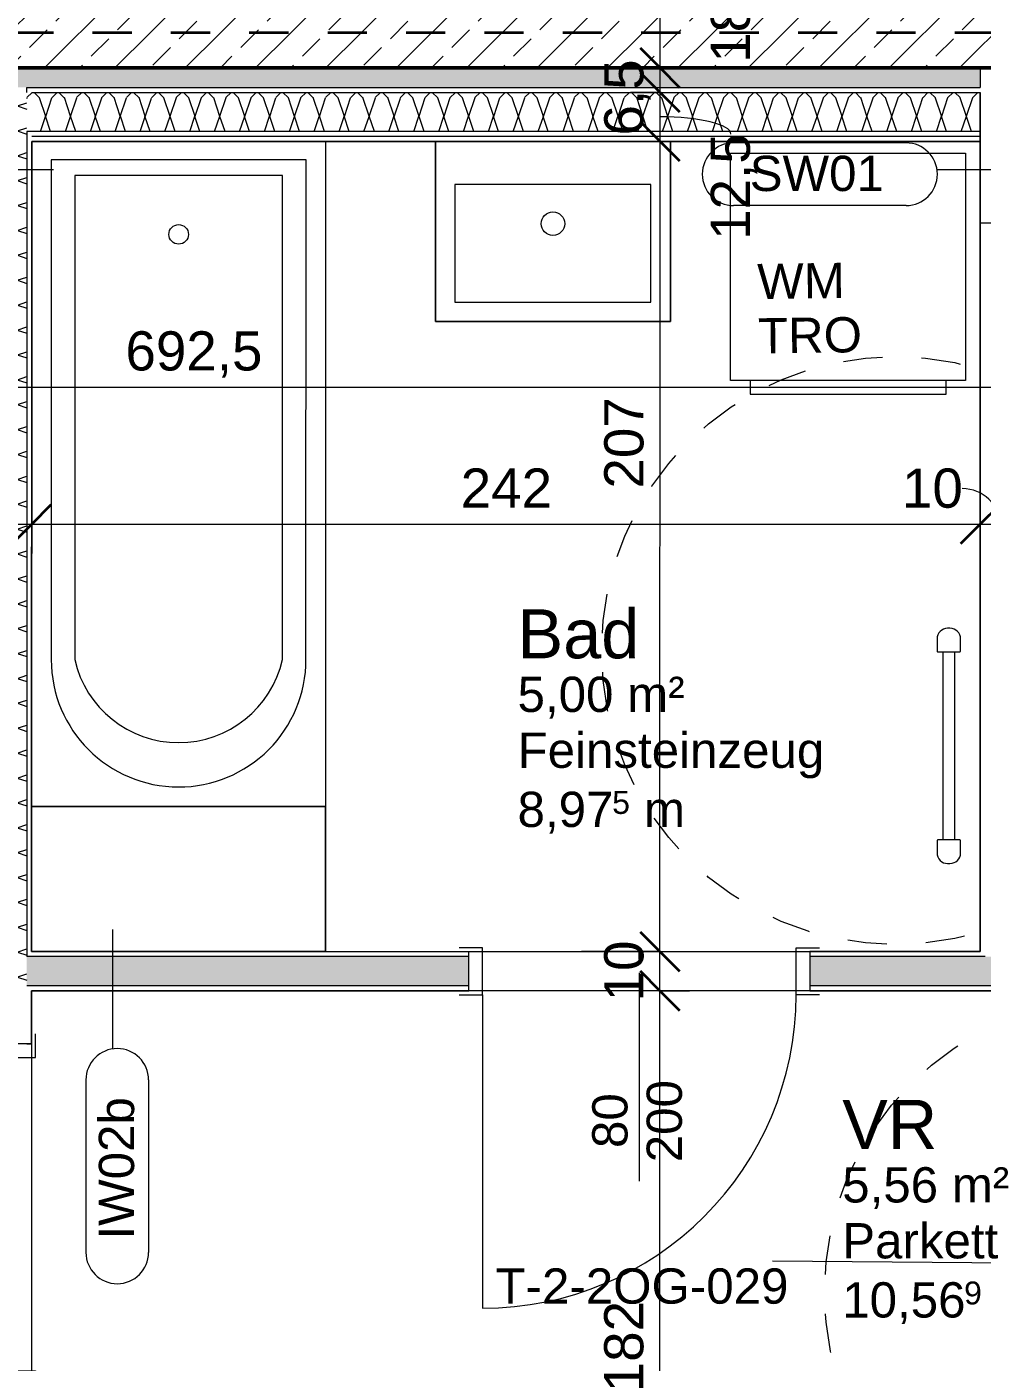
# Model space of a CAD drawing. Header units: metres. Extents: x -67.4 to -27.2, y 43.9 to 89.6.
# Drawn here: x -50.611 to -48.173, y 72.394 to 75.802 of the extents above; entities that cross this region are included whole.
import ezdxf

# ---------------------------------------------------------------- set-up
doc = ezdxf.new("R2010")
doc.units = ezdxf.units.M
doc.linetypes.add('Strich Punkt Mittel', pattern=[0.015875, 0.00635, -0.004763, 0, -0.004763])
doc.linetypes.add('Verdeckt', pattern=[0.003, 0.002, -0.001])
for name, color, linetype, lineweight in [('A_2D', 7, 'Continuous', 13), ('A_Bemassung-50_', 4, 'Continuous', 9), ('A_Bemassung_', 4, 'Continuous', 9), ('A_Beschriftung_', 7, 'Continuous', 9), ('A_Decken', 8, 'Continuous', 13), ('A_Raeume_', 7, 'Continuous', 5), ('A_Raeume_Beschriftung_', 7, 'Continuous', 9), ('A_Raster_', 1, 'Continuous', 9), ('A_Sanitaer', 3, 'Continuous', 13), ('A_Tueren', 31, 'Continuous', 13), ('A_Waende', 7, 'Continuous', 13), ('M-EQPM', 50, 'Continuous', 5), ('Text', 90, 'Continuous', 9)]:
    doc.layers.add(name, color=color, linetype=linetype, lineweight=lineweight)
doc.styles.add('Arial_2', font='arial.ttf', dxfattribs={"height": 0.09})
doc.styles.add('Arial_3', font='arial.ttf', dxfattribs={"height": 0.05849})
doc.styles.add('Arial_4', font='arial.ttf', dxfattribs={"height": 0.125})
doc.styles.add('Arial_5', font='arial.ttf', dxfattribs={"height": 0.1})
doc.dimstyles.new('WGA-Bemaßung', dxfattribs={"dimscale": 0.3048, "dimtxt": 0.102026, "dimasz": 0.328084, "dimexe": 0.246063, "dimexo": 0.0625, "dimgap": 0.04101, "dimtad": 1, "dimdec": 1, "dimlfac": 100, "dimrnd": 0.5, "dimdsep": 46, "dimtxsty": 'Arial_5', "dimblk1": 'OBLIQUE', "dimblk2": 'OBLIQUE', "dimsah": 1, "dimcen": 0.09, "dimdle": 0.246063, "dimazin": 2, "dimtfac": 1, "dimtdec": 4, "dimtix": 1, "dimtmove": 0, "dimatfit": 3, "dimfxl": 0.656168, "dimfxlon": 1, "dimtvp": 1, "dimtolj": 1, "dimtzin": 0, "dimarcsym": 2})
doc.dimstyles.new('WGA-Bemaßung_2', dxfattribs={"dimscale": 0.3048, "dimtxt": 0.102026, "dimasz": 0.328084, "dimexe": 0.246063, "dimexo": 0.0625, "dimgap": 0.04101, "dimtad": 1, "dimdec": 1, "dimlfac": 100, "dimrnd": 0.5, "dimdsep": 46, "dimtxsty": 'Arial_5', "dimblk1": 'OBLIQUE', "dimblk2": 'OBLIQUE', "dimsah": 1, "dimcen": 0.09, "dimdle": 0.246063, "dimazin": 2, "dimtfac": 1, "dimtdec": 4, "dimtix": 1, "dimtmove": 2, "dimatfit": 3, "dimfxl": 0.656168, "dimfxlon": 1, "dimtvp": 1, "dimtolj": 1, "dimtzin": 0, "dimarcsym": 2})
doc.dimstyles.new('WGA-Bemaßung_3', dxfattribs={"dimscale": 0.3048, "dimtxt": 0.102026, "dimasz": 0.328084, "dimexe": 0.246063, "dimexo": 0.0625, "dimgap": 0.04101, "dimtad": 1, "dimdec": 1, "dimlfac": 100, "dimrnd": 0.5, "dimdsep": 46, "dimtxsty": 'Arial_5', "dimblk1": 'OBLIQUE', "dimblk2": 'OBLIQUE', "dimsah": 1, "dimcen": 0.09, "dimdle": 0.246063, "dimazin": 2, "dimtfac": 1, "dimtdec": 4, "dimtix": 1, "dimtmove": 1, "dimatfit": 3, "dimfxl": 0.656168, "dimfxlon": 1, "dimtvp": 1, "dimtolj": 1, "dimtzin": 0, "dimarcsym": 2})

# ---------------------------------------------------------------- blocks, each defined once
blk = doc.blocks.new('UZ_D1 - SL_0800x2000_Zimmertür_Stahlzarge_GK-7175508-263_PP_02OG_BT2')
at = {"layer": 'A_Tueren', "lineweight": 5}
for p, q in [((-0.4, 0.06), (-0.46, 0.06)), ((-0.4, -0.06), (-0.4, 0.06)), ((0.4, 0.06), (0.46, 0.06)), ((0.4, -0.06), (0.4, 0.06)), ((-0.46, -0.06), (-0.4, -0.06)), ((0.46, -0.06), (0.4, -0.06)), ((0.4, -0.06), (0.4, -0.86))]:
    blk.add_line(p, q, dxfattribs=at)
blk.add_arc((0.4, -0.06), 0.8, 180, 270, dxfattribs=at)
blk = doc.blocks.new('UZ_D1 - SL_0800x2000_Zimmertür_Stahlzarge_GK-7175609-263_PP_02OG_BT2')
at = {"layer": 'A_Tueren', "lineweight": 5}
for p, q in [((0.4, 0.06), (0.4, 0.86)), ((-0.46, 0.06), (-0.4, 0.06)), ((-0.4, 0.06), (-0.4, -0.06)), ((0.4, 0.06), (0.4, -0.06)), ((0.46, 0.06), (0.4, 0.06)), ((-0.4, -0.06), (-0.46, -0.06)), ((0.4, -0.06), (0.46, -0.06))]:
    blk.add_line(p, q, dxfattribs=at)
blk.add_arc((0.4, 0.06), 0.8, 90, 180, dxfattribs=at)
blk = doc.blocks.new('Sani_Badewanne - 750x1700-10990320-263_PP_02OG_BT2')
at = {"layer": 'A_Sanitaer', "lineweight": 5}
for p, q in [((0.375, -0.0026), (0.375, -1.7)), ((0.375, -0.0026), (0.375, -1.7)), ((0.375, -1.7), (-0.375, -1.7)), ((0.375, -1.7), (-0.375, -1.7))]:
    blk.add_line(p, q, dxfattribs=at)
at = {"layer": 'A_Sanitaer'}
for p, q in [((0.375, -0.0026), (0.375, -1.7)), ((0.325, -0.05), (-0.325, -0.05)), ((-0.325, -0.05), (-0.325, -1.325)), ((0.325, -1.325), (0.325, -0.05)), ((-0.265, -0.09), (-0.265, -1.325)), ((0.265, -0.09), (-0.265, -0.09)), ((0.265, -1.325), (0.265, -0.09)), ((0.375, -1.7), (-0.375, -1.7)), ((0.375, -1.7), (-0.375, -1.7)), ((-0.375, -1.7), (-0.375, -2.07)), ((-0.375, -2.07), (-0.375, -1.7)), ((-0.375, -1.7), (0.375, -1.7)), ((0.375, -2.07), (0.375, -1.7)), ((0.375, -1.7), (0.375, -2.07)), ((0.375, -2.07), (-0.375, -2.07))]:
    blk.add_line(p, q, dxfattribs=at)
blk.add_circle((0, -0.24), 0.025, dxfattribs=at)
for centre, radius, start, end in [((0, -1.325), 0.325, 180, 270), ((0, -1.265), 0.2717, 192.7575, 270), ((0, -1.265), 0.2717, 270, 347.2425), ((0, -1.325), 0.325, 270, 0)]:
    blk.add_arc(centre, radius, start, end, dxfattribs=at)
blk = doc.blocks.new('Sani_Waschmaschine - 600x600-3788410-263_PP_02OG_BT2')
at = {"layer": 'A_Sanitaer'}
for p, q in [((0.0175, 0.0484), (0.0175, 0.0134)), ((0.0238, 0.0484), (0.0175, 0.0484)), ((0.5175, 0.0484), (0.0175, 0.0484)), ((0.0423, 0.0484), (0.0238, 0.0484)), ((0.0721, 0.0484), (0.0423, 0.0484)), ((0.1116, 0.0484), (0.0721, 0.0484)), ((0.159, 0.0484), (0.1116, 0.0484)), ((0.2119, 0.0484), (0.159, 0.0484)), ((0.2675, 0.0484), (0.2119, 0.0484)), ((0.3231, 0.0484), (0.2675, 0.0484)), ((0.376, 0.0484), (0.3231, 0.0484)), ((0.4234, 0.0484), (0.376, 0.0484)), ((0.463, 0.0484), (0.4234, 0.0484)), ((0.4928, 0.0484), (0.463, 0.0484)), ((0.5112, 0.0484), (0.4928, 0.0484)), ((0.5175, 0.0484), (0.5112, 0.0484)), ((0.5175, 0.0134), (0.5175, 0.0484)), ((-0.0325, 0.0134), (0.5675, 0.0134)), ((-0.0325, -0.5666), (-0.0325, 0.0134)), ((0.0175, 0.0134), (0.0238, 0.0134)), ((0.0175, 0.0134), (0.0238, 0.0134)), ((0.0238, 0.0134), (0.0423, 0.0134)), ((0.0238, 0.0134), (0.0423, 0.0134)), ((0.0423, 0.0134), (0.0721, 0.0134)), ((0.0423, 0.0134), (0.0721, 0.0134)), ((0.0721, 0.0134), (0.1116, 0.0134)), ((0.0721, 0.0134), (0.1116, 0.0134)), ((0.1116, 0.0134), (0.159, 0.0134)), ((0.1116, 0.0134), (0.159, 0.0134)), ((0.159, 0.0134), (0.2119, 0.0134)), ((0.159, 0.0134), (0.2119, 0.0134)), ((0.2119, 0.0134), (0.2675, 0.0134)), ((0.2119, 0.0134), (0.2675, 0.0134)), ((0.2675, 0.0134), (0.3231, 0.0134)), ((0.2675, 0.0134), (0.3231, 0.0134)), ((0.3231, 0.0134), (0.376, 0.0134)), ((0.3231, 0.0134), (0.376, 0.0134)), ((0.376, 0.0134), (0.4234, 0.0134)), ((0.376, 0.0134), (0.4234, 0.0134)), ((0.4234, 0.0134), (0.463, 0.0134)), ((0.4234, 0.0134), (0.463, 0.0134)), ((0.463, 0.0134), (0.4928, 0.0134)), ((0.463, 0.0134), (0.4928, 0.0134)), ((0.4928, 0.0134), (0.5112, 0.0134)), ((0.4928, 0.0134), (0.5112, 0.0134)), ((0.5112, 0.0134), (0.5175, 0.0134)), ((0.5112, 0.0134), (0.5175, 0.0134)), ((0.5675, 0.0134), (0.5675, -0.5666)), ((0.5675, -0.5666), (-0.0325, -0.5666))]:
    blk.add_line(p, q, dxfattribs=at)
blk = doc.blocks.new('Sani_Waschtisch_Wandbasiert_eckig_einzel - 600 x 460-11409003-263_PP_02OG_BT2')
at = {"layer": 'A_Sanitaer', "lineweight": 5}
for p, q in [((-0.1774, -0.5225), (-0.1774, -0.0625)), ((-0.1774, -0.0625), (-0.1774, -0.5225)), ((0.4226, -0.0625), (0.4226, -0.5225)), ((0.4226, -0.5225), (0.4226, -0.0625)), ((0.3726, -0.1725), (-0.1274, -0.1725)), ((-0.1274, -0.1725), (-0.1274, -0.4725)), ((0.3726, -0.4725), (0.3726, -0.1725)), ((-0.1274, -0.4725), (0.3726, -0.4725)), ((0.4226, -0.5225), (-0.1774, -0.5225)), ((-0.1774, -0.5225), (0.4226, -0.5225))]:
    blk.add_line(p, q, dxfattribs=at)
blk.add_circle((0.1226, -0.2725), 0.03, dxfattribs=at)
blk = doc.blocks.new('HLS_Heizkörper Bad - 60x120-V117-263_PP_02OG_BT2')
at = {"layer": 'M-EQPM'}
for p, q in [((-0.242, -0.05), (-0.273, -0.05)), ((-0.24, -0.108), (-0.24, -0.052)), ((0.24, -0.065), (-0.24, -0.065)), ((0.24, -0.052), (0.24, -0.108)), ((0.273, -0.05), (0.242, -0.05)), ((-0.3, -0.077), (-0.3, -0.083)), ((-0.24, -0.095), (0.24, -0.095)), ((0.3, -0.083), (0.3, -0.077)), ((-0.273, -0.11), (-0.242, -0.11)), ((0.242, -0.11), (0.273, -0.11))]:
    blk.add_line(p, q, dxfattribs=at)
for centre, radius, start, end in [((-0.273, -0.077), 0.027, 90, 180), ((-0.242, -0.052), 0.00198, 360, 90), ((-0.242, -0.052), 0.00198, 45, 75), ((0.242, -0.052), 0.002, 90, 180), ((0.273, -0.077), 0.027, 360, 90), ((-0.273, -0.083), 0.027, 180, 270), ((0.273, -0.083), 0.027, 270, 360), ((-0.242, -0.108), 0.002, 270, 360), ((-0.242, -0.108), 0.002, 270, 360), ((0.242, -0.108), 0.00198, 180, 270), ((0.242, -0.108), 0.00198, 180, 270)]:
    blk.add_arc(centre, radius, start, end, dxfattribs=at)
blk = doc.blocks.new('BS_Tuer_PP - unten-10002439-263_PP_02OG_BT2')
at = {"layer": 'A_Beschriftung_'}
blk.add_line((0, 0.000124), (0, -0.010513), dxfattribs=at)
blk = doc.blocks.new('BS_Wand_Lollipop - links_unten-2026911-263_PP_02OG_BT2')
at = {"layer": 'A_Beschriftung_'}
for p, q in [((-0.00467, 0.001367), (-0.01347, 0.001367)), ((-0.003087, 0), (0.003, 0)), ((-0.00467, -0.001833), (-0.01347, -0.001833))]:
    blk.add_line(p, q, dxfattribs=at)
for centre, start, end in [((-0.01347, -0.000233), 90, 270), ((-0.00467, -0.000233), 270, 90)]:
    blk.add_arc(centre, 0.0016, start, end, dxfattribs=at)
blk = doc.blocks.new('DIMBLOCK222-263_PP_02OG_BT2')
at = {"layer": 'A_Bemassung-50_', "lineweight": 35, "transparency": 16777216}
for p, q in [((-48.9952, 73.3416), (-49.0452, 73.3916)), ((-48.9952, 73.3416), (-48.9452, 73.2916)), ((-48.9954, 71.5235), (-49.0454, 71.5735)), ((-48.9954, 71.5235), (-48.9454, 71.4735))]:
    blk.add_line(p, q, dxfattribs=at)
at = {"layer": 'A_Bemassung-50_', "transparency": 16777216}
for p, q in [((-48.9952, 73.3416), (-49.1952, 73.3416)), ((-48.9954, 71.5235), (-48.9952, 73.3416)), ((-48.9952, 73.3416), (-48.9202, 73.3416)), ((-48.9954, 71.5235), (-49.0704, 71.5235)), ((-48.9954, 71.5235), (-48.7954, 71.5235))]:
    blk.add_line(p, q, dxfattribs=at)
at = {"layer": 'A_Bemassung-50_', "color": 0, "transparency": 16777216, "insert": (-49.1376, 72.3172), "char_height": 0.1, "width": 0.276883, "attachment_point": 1, "rotation": 90, "line_spacing_factor": 0.941778, "style": 'Arial_5'}
blk.add_mtext('182', dxfattribs=at)
blk = doc.blocks.new('_Oblique')
at = {"color": 0, "linetype": 'ByBlock', "lineweight": -2}
blk.add_line((-0.5, -0.5), (0.5, 0.5), dxfattribs=at)
blk = doc.blocks.new('DIMBLOCK223-263_PP_02OG_BT2')
at = {"layer": 'A_Bemassung-50_', "lineweight": 35, "transparency": 16777216}
for p, q in [((-48.9952, 73.4416), (-49.0452, 73.4916)), ((-48.9952, 73.4416), (-48.9452, 73.3916)), ((-48.9952, 73.3416), (-49.0452, 73.3916)), ((-48.9952, 73.3416), (-48.9452, 73.2916))]:
    blk.add_line(p, q, dxfattribs=at)
at = {"layer": 'A_Bemassung-50_', "transparency": 16777216}
for p, q in [((-48.9952, 73.4416), (-49.1952, 73.4416)), ((-48.9952, 73.3416), (-48.9952, 73.4416)), ((-48.9952, 73.4416), (-48.9202, 73.4416)), ((-48.9952, 73.3416), (-49.1952, 73.3416)), ((-48.9952, 73.3416), (-48.9202, 73.3416))]:
    blk.add_line(p, q, dxfattribs=at)
at = {"layer": 'A_Bemassung-50_', "color": 0, "transparency": 16777216, "insert": (-49.1375, 73.3146), "char_height": 0.1, "width": 0.184588, "attachment_point": 1, "rotation": 90, "line_spacing_factor": 0.941778, "style": 'Arial_5'}
blk.add_mtext('10', dxfattribs=at)
blk = doc.blocks.new('DIMBLOCK224-263_PP_02OG_BT2')
at = {"layer": 'A_Bemassung-50_', "lineweight": 35, "transparency": 16777216}
for p, q in [((-48.995, 75.5091), (-49.045, 75.5591)), ((-48.995, 75.5091), (-48.945, 75.4591)), ((-48.9952, 73.4416), (-49.0452, 73.4916)), ((-48.9952, 73.4416), (-48.9452, 73.3916))]:
    blk.add_line(p, q, dxfattribs=at)
at = {"layer": 'A_Bemassung-50_', "transparency": 16777216}
for p, q in [((-48.995, 75.5091), (-49.07, 75.5091)), ((-48.9952, 73.4416), (-48.995, 75.5091)), ((-48.995, 75.5091), (-48.795, 75.5091)), ((-48.9952, 73.4416), (-49.1952, 73.4416)), ((-48.9952, 73.4416), (-48.9202, 73.4416))]:
    blk.add_line(p, q, dxfattribs=at)
at = {"layer": 'A_Bemassung-50_', "color": 0, "transparency": 16777216, "insert": (-49.1374, 74.6231), "char_height": 0.1, "width": 0.276883, "attachment_point": 1, "rotation": 90, "line_spacing_factor": 0.941778, "style": 'Arial_5'}
blk.add_mtext('207', dxfattribs=at)
blk = doc.blocks.new('DIMBLOCK225-263_PP_02OG_BT2')
at = {"layer": 'A_Bemassung-50_', "lineweight": 35, "transparency": 16777216}
for p, q in [((-48.995, 75.6341), (-49.045, 75.6841)), ((-48.995, 75.6341), (-48.945, 75.5841)), ((-48.995, 75.5091), (-49.045, 75.5591)), ((-48.995, 75.5091), (-48.945, 75.4591))]:
    blk.add_line(p, q, dxfattribs=at)
at = {"layer": 'A_Bemassung-50_', "transparency": 16777216}
for p, q in [((-48.995, 75.6341), (-49.07, 75.6341)), ((-48.995, 75.5091), (-48.995, 75.6341)), ((-48.995, 75.6341), (-48.795, 75.6341)), ((-48.995, 75.5091), (-49.07, 75.5091)), ((-48.995, 75.5091), (-48.795, 75.5091))]:
    blk.add_line(p, q, dxfattribs=at)
blk.add_ellipse((-48.995, 75.5277), major_axis=(-0.1808, 0), ratio=0.242866, start_param=3.141593, end_param=4.712389, dxfattribs=at)
at = {"layer": 'A_Bemassung-50_', "color": 0, "transparency": 16777216, "insert": (-48.8656, 75.2577), "char_height": 0.1, "width": 0.323972, "attachment_point": 1, "rotation": 90, "line_spacing_factor": 0.941778, "style": 'Arial_5'}
blk.add_mtext('12,5', dxfattribs=at)
blk = doc.blocks.new('DIMBLOCK226-263_PP_02OG_BT2')
at = {"layer": 'A_Bemassung-50_', "lineweight": 35, "transparency": 16777216}
for p, q in [((-48.995, 75.6966), (-49.0449, 75.7466)), ((-48.995, 75.6966), (-48.945, 75.6466)), ((-48.995, 75.6341), (-49.045, 75.6841)), ((-48.995, 75.6341), (-48.945, 75.5841))]:
    blk.add_line(p, q, dxfattribs=at)
at = {"layer": 'A_Bemassung-50_', "transparency": 16777216}
for p, q in [((-48.995, 75.6966), (-49.07, 75.6966)), ((-48.995, 75.6341), (-48.995, 75.6966)), ((-48.995, 75.6966), (-48.795, 75.6966)), ((-48.995, 75.6341), (-49.07, 75.6341)), ((-48.995, 75.6341), (-48.795, 75.6341))]:
    blk.add_line(p, q, dxfattribs=at)
at = {"layer": 'A_Bemassung-50_', "color": 0, "transparency": 16777216, "insert": (-49.1373, 75.524), "char_height": 0.1, "width": 0.231677, "attachment_point": 1, "rotation": 90, "line_spacing_factor": 0.941778, "style": 'Arial_5'}
blk.add_mtext('6,5', dxfattribs=at)
blk = doc.blocks.new('DIMBLOCK227-263_PP_02OG_BT2')
at = {"layer": 'A_Bemassung-50_', "lineweight": 35, "transparency": 16777216}
for p, q in [((-48.9949, 75.8766), (-49.0449, 75.9266)), ((-48.9949, 75.8766), (-48.9449, 75.8266)), ((-48.995, 75.6966), (-49.0449, 75.7466)), ((-48.995, 75.6966), (-48.945, 75.6466))]:
    blk.add_line(p, q, dxfattribs=at)
at = {"layer": 'A_Bemassung-50_', "transparency": 16777216}
for p, q in [((-48.9949, 75.8766), (-49.0699, 75.8766)), ((-48.995, 75.6966), (-48.9949, 75.8766)), ((-48.9949, 75.8766), (-48.7949, 75.8766)), ((-48.995, 75.6966), (-49.07, 75.6966)), ((-48.995, 75.6966), (-48.795, 75.6966))]:
    blk.add_line(p, q, dxfattribs=at)
at = {"layer": 'A_Bemassung-50_', "color": 0, "transparency": 16777216, "insert": (-48.8655, 75.7096), "char_height": 0.1, "width": 0.184588, "attachment_point": 1, "rotation": 90, "line_spacing_factor": 0.941778, "style": 'Arial_5'}
blk.add_mtext('18', dxfattribs=at)
blk = doc.blocks.new('DIMBLOCK315-263_PP_02OG_BT2')
at = {"layer": 'A_Bemassung-50_', "transparency": 16777216}
for p, q in [((-50.6983, 74.5321), (-50.6983, 74.7321)), ((-50.5983, 74.5321), (-50.5983, 74.7321)), ((-50.6983, 74.5321), (-50.5983, 74.5321)), ((-50.6983, 74.5321), (-50.6983, 74.4571)), ((-50.5983, 74.5321), (-50.5983, 74.4571))]:
    blk.add_line(p, q, dxfattribs=at)
at = {"layer": 'A_Bemassung-50_', "lineweight": 35, "transparency": 16777216}
for p, q in [((-50.6983, 74.5321), (-50.6483, 74.5821)), ((-50.5983, 74.5321), (-50.5483, 74.5821)), ((-50.6983, 74.5321), (-50.7483, 74.4821)), ((-50.5983, 74.5321), (-50.6483, 74.4821))]:
    blk.add_line(p, q, dxfattribs=at)
at = {"layer": 'A_Bemassung-50_', "transparency": 16777216}
blk.add_ellipse((-50.7286, 74.5321), major_axis=(0, 0.091), ratio=0.882233, start_param=4.712389, end_param=6.283185, dxfattribs=at)
at = {"layer": 'A_Bemassung-50_', "color": 0, "transparency": 16777216, "insert": (-50.8824, 74.6744), "char_height": 0.1, "width": 0.184588, "attachment_point": 1, "rotation": 359.9983, "line_spacing_factor": 0.941778, "style": 'Arial_5'}
blk.add_mtext('10', dxfattribs=at)
blk = doc.blocks.new('DIMBLOCK316-263_PP_02OG_BT2')
at = {"layer": 'A_Bemassung-50_', "transparency": 16777216}
for p, q in [((-50.5983, 74.5321), (-50.5983, 74.7321)), ((-48.1782, 74.532), (-48.1782, 74.732)), ((-50.5983, 74.5321), (-48.1782, 74.532)), ((-50.5983, 74.5321), (-50.5983, 74.4571)), ((-48.1782, 74.532), (-48.1782, 74.457))]:
    blk.add_line(p, q, dxfattribs=at)
at = {"layer": 'A_Bemassung-50_', "lineweight": 35, "transparency": 16777216}
for p, q in [((-50.5983, 74.5321), (-50.5483, 74.5821)), ((-48.1782, 74.532), (-48.1282, 74.582)), ((-50.5983, 74.5321), (-50.6483, 74.4821)), ((-48.1782, 74.532), (-48.2282, 74.482))]:
    blk.add_line(p, q, dxfattribs=at)
at = {"layer": 'A_Bemassung-50_', "color": 0, "transparency": 16777216, "insert": (-49.5036, 74.6744), "char_height": 0.1, "width": 0.276883, "attachment_point": 1, "rotation": 359.9983, "line_spacing_factor": 0.941778, "style": 'Arial_5'}
blk.add_mtext('242', dxfattribs=at)
blk = doc.blocks.new('DIMBLOCK317-263_PP_02OG_BT2')
at = {"layer": 'A_Bemassung-50_', "transparency": 16777216}
for p, q in [((-48.1782, 74.532), (-48.1782, 74.732)), ((-48.0782, 74.532), (-48.0782, 74.732)), ((-48.1782, 74.532), (-48.0782, 74.532)), ((-48.1782, 74.532), (-48.1782, 74.457)), ((-48.0782, 74.532), (-48.0782, 74.457))]:
    blk.add_line(p, q, dxfattribs=at)
at = {"layer": 'A_Bemassung-50_', "lineweight": 35, "transparency": 16777216}
for p, q in [((-48.1782, 74.532), (-48.1282, 74.582)), ((-48.0782, 74.532), (-48.0282, 74.582)), ((-48.1782, 74.532), (-48.2282, 74.482)), ((-48.0782, 74.532), (-48.1282, 74.482))]:
    blk.add_line(p, q, dxfattribs=at)
at = {"layer": 'A_Bemassung-50_', "transparency": 16777216}
blk.add_ellipse((-48.2239, 74.532), major_axis=(-0.0957, 0), ratio=0.950939, start_param=3.141593, end_param=4.712389, dxfattribs=at)
at = {"layer": 'A_Bemassung-50_', "color": 0, "transparency": 16777216, "insert": (-48.3777, 74.6743), "char_height": 0.1, "width": 0.184588, "attachment_point": 1, "rotation": 359.9983, "line_spacing_factor": 0.941778, "style": 'Arial_5'}
blk.add_mtext('10', dxfattribs=at)
blk = doc.blocks.new('DIMBLOCK494-263_PP_02OG_BT2')
at = {"layer": 'A_Bemassung-50_', "transparency": 16777216}
for p, q in [((-53.9882, 74.8822), (-53.9882, 75.0822)), ((-47.0634, 74.882), (-47.0634, 75.082)), ((-54.0632, 74.8822), (-47.0634, 74.882)), ((-53.9882, 74.8822), (-53.9882, 74.8072)), ((-47.0634, 74.882), (-47.0634, 74.807))]:
    blk.add_line(p, q, dxfattribs=at)
at = {"layer": 'A_Bemassung-50_', "lineweight": 35, "transparency": 16777216}
for p, q in [((-53.9882, 74.8822), (-53.9382, 74.9322)), ((-47.0634, 74.882), (-47.0134, 74.932)), ((-53.9882, 74.8822), (-54.0382, 74.8322)), ((-47.0634, 74.882), (-47.1134, 74.832))]:
    blk.add_line(p, q, dxfattribs=at)
at = {"layer": 'A_Bemassung-50_', "color": 0, "transparency": 16777216, "insert": (-50.3591, 75.0244), "char_height": 0.1, "width": 0.416266, "attachment_point": 1, "rotation": 359.9983, "line_spacing_factor": 0.941778, "style": 'Arial_5'}
blk.add_mtext('692,5', dxfattribs=at)

msp = doc.modelspace()

# ---------------------------------------------------------------- hatches: boundary and pattern name
at = {"layer": 'A_Waende', "lineweight": 5}
h = msp.add_hatch(dxfattribs=at)
h.set_pattern_fill('FP_4', color=250, style=0, pattern_type=2)
h.set_pattern_definition([(45, (0, 0), (-0.08980256, 0.08980256), []), (45, (0.0898, 0), (-0.08980256, 0.08980256), [0.0635, -0.03175])])
h.paths.add_polyline_path([(-45.2082, 75.6964), (-45.2082, 75.8764), (-45.7682, 75.8764), (-45.7682, 75.6964), (-45.2082, 75.6964)])
h.paths.add_polyline_path([(-46.7882, 75.6965), (-46.7882, 75.8765), (-49.3331, 75.8765), (-49.3332, 75.8765), (-53.9882, 75.8766), (-53.9882, 75.6967), (-46.8082, 75.6965)])
h = msp.add_hatch(dxfattribs=at)
h.set_pattern_fill('FP_49', color=250, angle=-112.36, style=0, pattern_type=2)
h.set_pattern_definition([(44.998, (-51.08279, 75.63394), (0.1270123, 0.2539954), [0.02245, -0.15715]), (44.998, (-51.03584, 75.74546), (0.1270123, 0.2539954), [0.02245, -0.15715]), (44.998, (-51.02002, 75.63407), (0.1270123, 0.2539954), [0.02245, -0.15715]), (44.998, (-50.97214, 75.74521), (0.1270123, 0.2539954), [0.02245, -0.15715]), (71.563, (-51.067405, 75.650317), (0.1270184, 0.5079932), [0.0502, -0.35141]), (71.563, (-51.05116, 75.6977), (0.1270184, 0.5079932), [0.0502, -0.35141]), (71.563, (-51.00371, 75.650067), (0.1270184, 0.5079932), [0.0502, -0.35141]), (71.563, (-50.987464, 75.69745), (0.1270184, 0.5079932), [0.0502, -0.35141]), (134.998, (-51.06722, 75.745395), (0.1269946, -0.2540043), [0.02245, -0.15715]), (134.998, (-51.02002, 75.63407), (0.1269946, -0.2540043), [0.02245, -0.15715]), (134.998, (-51.00353, 75.74515), (0.1269946, -0.2540043), [0.02245, -0.15715]), (134.998, (-50.95633, 75.63382), (0.1269946, -0.2540043), [0.02245, -0.15715]), (108.433, (-51.05116, 75.6977), (0.12698295, -0.5080021), [0.0502, -0.35141]), (108.433, (-51.035096, 75.65), (0.12698295, -0.5080021), [0.0502, -0.35141]), (108.433, (-50.987464, 75.69745), (0.12698295, -0.5080021), [0.0502, -0.35141]), (108.433, (-50.972326, 75.650132), (0.12698295, -0.5080021), [0.0502, -0.35141])])
h.paths.add_polyline_path([(-48.1782, 75.6465), (-48.1782, 75.6965), (-53.9882, 75.6967), (-53.9882, 75.6467), (-48.1793, 75.6465)])
h = msp.add_hatch(dxfattribs=at)
h.set_pattern_fill('FP_103', color=250, angle=-112.36, style=0, pattern_type=2)
h.set_pattern_definition([(314.994, (-50.698975, 74.487745), (0.2539865, -0.12703), [0.02245, -0.15715]), (314.994, (-50.58745, 74.44079), (0.2539865, -0.12703), [0.02245, -0.15715]), (314.994, (-50.69792, 74.424595), (0.2539865, -0.12703), [0.02245, -0.15715]), (314.994, (-50.58678, 74.37671), (0.2539865, -0.12703), [0.02245, -0.15715]), (341.559, (-50.682597, 74.472357), (0.5079844, -0.1270539), [0.0502, -0.35141]), (341.559, (-50.635215, 74.45611), (0.5079844, -0.1270539), [0.0502, -0.35141]), (341.559, (-50.682847, 74.408663), (0.5079844, -0.1270539), [0.0502, -0.35141]), (341.559, (-50.635465, 74.392417), (0.5079844, -0.1270539), [0.0502, -0.35141]), (44.994, (-50.58752, 74.47217), (-0.254013, -0.126977), [0.02245, -0.15715]), (44.994, (-50.69792, 74.424595), (-0.254013, -0.126977), [0.02245, -0.15715]), (44.994, (-50.58777, 74.40848), (-0.254013, -0.126977), [0.02245, -0.15715]), (44.994, (-50.69817, 74.3609), (-0.254013, -0.126977), [0.02245, -0.15715]), (18.429, (-50.635215, 74.45611), (-0.508011, -0.1269475), [0.0502, -0.35141]), (18.429, (-50.682912, 74.440048), (-0.508011, -0.1269475), [0.0502, -0.35141]), (18.429, (-50.635465, 74.392417), (-0.508011, -0.1269475), [0.0502, -0.35141]), (18.429, (-50.68278, 74.37728), (-0.508011, -0.1269475), [0.0502, -0.35141])])
h.paths.add_polyline_path([(-50.611, 73.3416), (-50.6108, 75.6466), (-50.6858, 75.6466), (-50.6858, 73.3416), (-50.611, 73.3416)])
h = msp.add_hatch(dxfattribs=at)
h.set_pattern_fill('FP_23', color=250, angle=-112.36, style=0, pattern_type=2)
h.set_pattern_definition([(44.998, (-49.38798, 75.50878), (0.127012, 0.2539954), [0.02245, -0.15715]), (44.998, (-49.34102, 75.6203), (0.127012, 0.2539954), [0.02245, -0.15715]), (44.998, (-49.32521, 75.50891), (0.1270123, 0.2539954), [0.02245, -0.15715]), (44.998, (-49.27733, 75.62005), (0.1270123, 0.2539954), [0.02245, -0.15715]), (71.563, (-49.37259, 75.525156), (0.1270184, 0.5079932), [0.0502, -0.35141]), (71.563, (-49.356343, 75.572538), (0.1270184, 0.5079932), [0.0502, -0.35141]), (71.563, (-49.308895, 75.524906), (0.1270184, 0.5079932), [0.0502, -0.35141]), (71.563, (-49.29265, 75.57229), (0.1270184, 0.5079932), [0.0502, -0.35141]), (134.998, (-49.372405, 75.620235), (0.1269946, -0.254004), [0.02245, -0.15715]), (134.998, (-49.32521, 75.50891), (0.1269946, -0.254004), [0.02245, -0.15715]), (134.998, (-49.30871, 75.619985), (0.1269946, -0.254004), [0.02245, -0.15715]), (134.998, (-49.26151, 75.50866), (0.1269946, -0.254004), [0.02245, -0.15715]), (108.433, (-49.356343, 75.572538), (0.126983, -0.5080021), [0.0502, -0.35141]), (108.433, (-49.34028, 75.52484), (0.126983, -0.5080021), [0.0502, -0.35141]), (108.433, (-49.29265, 75.57229), (0.126983, -0.5080021), [0.0502, -0.35141]), (108.433, (-49.27751, 75.52497), (0.126983, -0.5080021), [0.0502, -0.35141])])
h.paths.add_polyline_path([(-48.1793, 75.534), (-48.1782, 75.534), (-48.1782, 75.634), (-50.6108, 75.6341), (-50.6108, 75.5341), (-48.2751, 75.534)])
h = msp.add_hatch(dxfattribs=at)
h.set_pattern_fill('FP_16', color=250, angle=-112.36, style=0, pattern_type=2)
h.set_pattern_definition([(224.994, (-48.83059, 73.441285), (-0.12703, -0.2539865), [0.02245, -0.15715]), (224.994, (-48.878475, 73.33014), (-0.12703, -0.2539865), [0.02245, -0.15715]), (224.994, (-48.89429, 73.441535), (-0.12703, -0.2539865), [0.02245, -0.15715]), (224.994, (-48.94217, 73.33039), (-0.12703, -0.2539865), [0.02245, -0.15715]), (251.559, (-48.846906, 73.425288), (-0.1270539, -0.50798435), [0.0502, -0.35141]), (251.559, (-48.863153, 73.377906), (-0.1270539, -0.50798435), [0.0502, -0.35141]), (251.559, (-48.9106, 73.425537), (-0.1270539, -0.50798435), [0.0502, -0.35141]), (251.559, (-48.925922, 73.377775), (-0.1270539, -0.50798435), [0.0502, -0.35141]), (314.994, (-48.84709, 73.33021), (-0.126977, 0.254013), [0.02245, -0.15715]), (314.994, (-48.89429, 73.441535), (-0.126977, 0.254013), [0.02245, -0.15715]), (314.994, (-48.90986, 73.33008), (-0.126977, 0.254013), [0.02245, -0.15715]), (314.994, (-48.95798, 73.44178), (-0.126977, 0.254013), [0.02245, -0.15715]), (288.429, (-48.863153, 73.377906), (-0.1269475, 0.50801095), [0.0502, -0.35141]), (288.429, (-48.87829, 73.425222), (-0.1269475, 0.50801095), [0.0502, -0.35141]), (288.429, (-48.925922, 73.377775), (-0.1269475, 0.50801095), [0.0502, -0.35141]), (288.429, (-48.941985, 73.42547), (-0.1269475, 0.50801095), [0.0502, -0.35141])])
h.paths.add_polyline_path([(-47.0632, 73.3539), (-47.0635, 73.4289), (-47.1579, 73.4289), (-47.1579, 73.3539), (-47.0632, 73.3539)])
h.paths.add_polyline_path([(-48.0279, 73.354), (-48.0279, 73.429), (-48.6129, 73.429), (-48.6129, 73.354), (-48.0782, 73.354)])
h.paths.add_polyline_path([(-49.4829, 73.3541), (-49.4829, 73.4291), (-50.5985, 73.4292), (-50.5983, 73.3542)])
h.paths.add_polyline_path([(-50.5985, 73.3542), (-50.5985, 73.4292), (-50.611, 73.4292), (-50.6108, 73.3542), (-50.5985, 73.3542)])

# ---------------------------------------------------------------- linework, layer by layer
at = {"layer": 'A_2D', "lineweight": 25}
msp.add_line((-49.0479, 73.4416), (-49.0479, 73.4216), dxfattribs=at)
at = {"layer": 'A_2D', "linetype": 'Verdeckt', "lineweight": 5}
for centre in [(-48.3942, 74.2098), (-47.8254, 72.573)]:
    msp.add_circle(centre, 0.75, dxfattribs=at)
at = {"layer": 'A_Decken'}
for p, q in [((-48.1782, 75.5088), (-50.5983, 75.5091)), ((-50.5985, 73.4417), (-49.4829, 73.4416)), ((-48.6129, 73.3415), (-49.4829, 73.3416)), ((-50.5985, 73.2066), (-50.6985, 73.2066))]:
    msp.add_line(p, q, dxfattribs=at)
at = {"layer": 'A_Raeume_', "flags": 128}
for points in [[(-50.5985, 73.4417), (-50.5969, 73.4417), (-48.1782, 73.4415), (-48.1782, 75.189), (-48.1782, 75.3015), (-48.1782, 75.349), (-48.1782, 75.509), (-50.5983, 75.5091)], [(-48.1282, 73.3415), (-50.5985, 73.3417), (-50.5987, 71.9819), (-48.9608, 71.9813), (-48.9608, 71.5235), (-47.1258, 71.5233), (-47.1257, 73.3414)]]:
    msp.add_lwpolyline(points, close=True, dxfattribs=at)
at = {"layer": 'A_Raeume_Beschriftung_'}
msp.add_line((-48.7081, 72.653), (-47.4527, 72.6424), dxfattribs=at)
at = {"layer": 'A_Raster_', "linetype": 'Strich Punkt Mittel', "lineweight": 35}
msp.add_line((-56.243, 75.7867), (-31.6738, 75.786), dxfattribs=at)
at = {"layer": 'A_Waende', "color": 10, "lineweight": 50}
msp.add_line((-47.0632, 75.6965), (-53.9882, 75.6967), dxfattribs=at)
at = {"layer": 'A_Waende'}
for p, q in [((-48.1782, 75.6965), (-48.1782, 75.6465)), ((-50.6108, 75.6466), (-48.1782, 75.6465)), ((-50.6108, 75.6341), (-50.6108, 75.6466)), ((-50.5983, 75.6341), (-48.1782, 75.634)), ((-48.1782, 75.634), (-48.1782, 73.4415)), ((-50.6108, 75.5341), (-50.611, 73.4292)), ((-48.1782, 75.534), (-50.6108, 75.5341)), ((-48.1782, 75.509), (-48.1782, 75.534)), ((-50.5985, 73.4417), (-50.5983, 75.5091)), ((-50.5983, 75.5091), (-48.1782, 75.509)), ((-48.1782, 75.3015), (-47.0632, 75.3015)), ((-50.5985, 73.4417), (-50.5985, 73.4417)), ((-49.4829, 73.4291), (-49.4829, 73.4416)), ((-48.1782, 73.4415), (-48.6129, 73.4415)), ((-48.6129, 73.4415), (-48.6129, 73.429)), ((-49.4829, 73.4291), (-50.611, 73.4292)), ((-48.1657, 73.429), (-48.6129, 73.429)), ((-49.4829, 73.3541), (-50.611, 73.3542)), ((-50.5985, 73.3417), (-49.4829, 73.3416)), ((-50.5985, 73.2067), (-50.5985, 73.3416)), ((-49.4829, 73.3416), (-49.4829, 73.3541)), ((-48.6129, 73.354), (-48.6129, 73.3415)), ((-48.0279, 73.354), (-48.6129, 73.354)), ((-48.6129, 73.3415), (-48.0279, 73.3415)), ((-50.611, 73.2067), (-50.5985, 73.2067))]:
    msp.add_line(p, q, dxfattribs=at)
at = {"layer": 'A_Waende', "color": 250, "lineweight": 5}
for p, q in [((-48.1782, 75.534), (-48.1782, 75.634)), ((-48.1782, 75.634), (-48.1782, 75.634)), ((-49.4829, 73.3541), (-49.4829, 73.4291)), ((-48.6129, 73.429), (-48.6129, 73.354))]:
    msp.add_line(p, q, dxfattribs=at)
at = {"layer": 'A_Waende', "lineweight": 18}
msp.add_line((-48.1782, 75.5215), (-50.5983, 75.5216), dxfattribs=at)

# ---------------------------------------------------------------- block references
at = {"layer": 'A_Beschriftung_', "xscale": 49.99999999999998, "yscale": 49.99999999999998, "zscale": 49.99999999999998}
for p in [(-50.6928, 75.4369), (-48.1338, 75.4369)]:
    msp.add_blockref('BS_Wand_Lollipop - links_unten-2026911-263_PP_02OG_BT2', p, dxfattribs=at)
at = {"layer": 'A_Beschriftung_'}
for name, p, xscale, yscale, zscale, rotation in [('BS_Wand_Lollipop - links_unten-2026911-263_PP_02OG_BT2', (-50.3916, 73.3477), 49.99999999999998, 49.99999999999998, 49.99999999999998, 89.99999999999991), ('BS_Tuer_PP - unten-10002439-263_PP_02OG_BT2', (-49.0479, 73.3816), 49.99999999999999, 49.99999999999999, 49.99999999999999, 359.99410823234)]:
    msp.add_blockref(name, p, dxfattribs=dict(at, xscale=xscale, yscale=yscale, zscale=zscale, rotation=rotation))
at = {"layer": 'A_Sanitaer'}
for name, p, rotation in [('Sani_Badewanne - 750x1700-10990320-263_PP_02OG_BT2', (-50.2233, 75.5117), 359.9941082324638), ('Sani_Waschtisch_Wandbasiert_eckig_einzel - 600 x 460-11409003-263_PP_02OG_BT2', (-49.3908, 75.5715), 359.998275878371), ('Sani_Waschmaschine - 600x600-3788410-263_PP_02OG_BT2', (-48.2478, 74.9122), 179.9941082324019)]:
    msp.add_blockref(name, p, dxfattribs=dict(at, rotation=rotation))
at = {"layer": 'A_Tueren'}
for name, p, rotation in [('UZ_D1 - SL_0800x2000_Zimmertür_Stahlzarge_GK-7175609-263_PP_02OG_BT2', (-49.0479, 73.3916), 179.9941082324638), ('UZ_D1 - SL_0800x2000_Zimmertür_Stahlzarge_GK-7175508-263_PP_02OG_BT2', (-50.6486, 72.7717), 269.994108232371)]:
    msp.add_blockref(name, p, dxfattribs=dict(at, rotation=rotation))
at = {"layer": 'M-EQPM', "rotation": 269.9982758784536}
msp.add_blockref('HLS_Heizkörper Bad - 60x120-V117-263_PP_02OG_BT2', (-48.1782, 73.9665), dxfattribs=at)

# ---------------------------------------------------------------- texts
at = {"layer": 'A_Beschriftung_', "insert": (-48.7662, 75.4723), "char_height": 0.09, "width": 0.420886, "attachment_point": 1, "style": 'Arial_2'}
msp.add_mtext('SW01', dxfattribs=at)
at = {"layer": 'A_Beschriftung_', "char_height": 0.09, "attachment_point": 1, "style": 'Arial_2'}
for s, insert, width, rotation in [('200', (-49.0292, 72.9041), 0.252532, 90), ('IW02b', (-50.427, 72.707), 0.440928, 90), ('80', (-49.1681, 72.9405), 0.168354, 90), ('T-2-2OG-029', (-49.4149, 72.6334), 0.889873, 359.9941)]:
    msp.add_mtext(s, dxfattribs=dict(at, insert=insert, width=width, rotation=rotation))
at = {"layer": 'A_Raeume_Beschriftung_', "attachment_point": 1}
for s, insert, char_height, width, style in [('Bad', (-49.3586, 74.315), 0.125, 0.372785, 'Arial_4'), ('5,00 m²', (-49.3586, 74.1431), 0.09, 0.505063, 'Arial_2'), ('Feinsteinzeug', (-49.3586, 74.0005), 0.09, 0.909915, 'Arial_2'), ('8,97', (-49.3586, 73.8496), 0.09, 0.292616, 'Arial_2'), ('5', (-49.1172, 73.8515), 0.0585, 0.056118, 'Arial_3'), (' m', (-49.0709, 73.8496), 0.09, 0.164346, 'Arial_2'), ('VR', (-48.5302, 73.0634), 0.125, 0.292616, 'Arial_4'), ('5,56 m²', (-48.5302, 72.8915), 0.09, 0.505063, 'Arial_2'), ('Parkett', (-48.5302, 72.7489), 0.09, 0.464979, 'Arial_2'), ('10,56', (-48.5302, 72.598), 0.09, 0.376793, 'Arial_2'), ('9', (-48.2193, 72.5999), 0.0585, 0.056118, 'Arial_3')]:
    msp.add_mtext(s, dxfattribs=dict(at, insert=insert, char_height=char_height, width=width, style=style))
at = {"layer": 'Text', "color": 7, "char_height": 0.09, "attachment_point": 1, "rotation": 0.7598, "style": 'Arial_2'}
for s, insert, width in [('WM', (-48.7476, 75.1964), 0.276582), ('TRO', (-48.7458, 75.0576), 0.316667)]:
    msp.add_mtext(s, dxfattribs=dict(at, insert=insert, width=width))

# ---------------------------------------------------------------- dimensions: what is measured, and where the dimension line sits
at = {"layer": 'A_Bemassung_'}
for base, p1, p2, angle, dimstyle, override, picture, middle, turn in [((-48.9949, 75.8766), (-48.795, 75.6966), (-48.7949, 75.8766), 89.9941, 'WGA-Bemaßung_2', {"dimpost": '<>', "dimfxl": 0.179993}, 'DIMBLOCK227-263_PP_02OG_BT2', (-48.7989, 75.8019), 90), ((-48.99495, 75.69659), (-48.79496, 75.63406), (-48.79495, 75.69657), 89.99411, 'WGA-Bemaßung_2', {"dimpost": '<>', "dimfxl": 0.062507}, 'DIMBLOCK226-263_PP_02OG_BT2', (-49.07062, 75.63983), 90), ((-48.995, 75.6341), (-48.795, 75.5091), (-48.795, 75.6341), 89.9941, 'WGA-Bemaßung_3', {"dimpost": '<>', "dimfxl": 0.125}, 'DIMBLOCK225-263_PP_02OG_BT2', (-48.7989, 75.4197), 90), ((-48.995, 75.5091), (-49.1952, 73.4416), (-48.795, 75.5091), 89.9941, 'WGA-Bemaßung_2', {"dimpost": '<>', "dimfxl": 2.105861}, 'DIMBLOCK224-263_PP_02OG_BT2', (-49.0707, 74.7615), 90), ((-47.0634, 74.882), (-53.9882, 75.0822), (-47.0634, 75.082), 359.9983, 'WGA-Bemaßung_2', {"dimpost": '<>', "dimfxl": 6.924784}, 'DIMBLOCK494-263_PP_02OG_BT2', (-50.151, 74.9577), 359.9983)]:
    dim = msp.add_linear_dim(base=base, p1=p1, p2=p2, angle=angle, dimstyle=dimstyle, override=override, dxfattribs=at)
    dim.commit()
    dim.dimension.update_dxf_attribs({"geometry": picture, "text_midpoint": middle, "dimtype": 160, "text_rotation": turn})
for base, p1, p2, override, picture, middle in [((-50.5983, 74.5321), (-50.6983, 74.7321), (-50.5983, 74.7321), {"dimpost": '<>', "dimfxl": 0.099991}, 'DIMBLOCK315-263_PP_02OG_BT2', (-50.7901, 74.6078)), ((-48.0782, 74.532), (-48.1782, 74.732), (-48.0782, 74.732), {"dimpost": '<>', "dimfxl": 0.1}, 'DIMBLOCK317-263_PP_02OG_BT2', (-48.2854, 74.6077))]:
    dim = msp.add_linear_dim(base=base, p1=p1, p2=p2, angle=359.9983, dimstyle='WGA-Bemaßung_3', override=override, dxfattribs=at)
    dim.commit()
    dim.dimension.update_dxf_attribs({"geometry": picture, "text_midpoint": middle, "dimtype": 160})
for base, p1, p2, angle, override, picture, middle in [((-48.1782, 74.532), (-50.5983, 74.7321), (-48.1782, 74.732), 359.9983, {"dimpost": '<>', "dimfxl": 2.420133}, 'DIMBLOCK316-263_PP_02OG_BT2', (-49.3883, 74.5948)), ((-48.9952, 73.4416), (-49.1952, 73.3416), (-49.1952, 73.4416), 89.9941, {"dimpost": '<>', "dimfxl": 0.1}, 'DIMBLOCK223-263_PP_02OG_BT2', (-49.0587, 73.3916)), ((-48.9952, 73.3416), (-48.7954, 71.5235), (-49.1952, 73.3416), 89.9941, {"dimpost": '<>', "dimfxl": 1.861545}, 'DIMBLOCK222-263_PP_02OG_BT2', (-49.0588, 72.4325))]:
    dim = msp.add_linear_dim(base=base, p1=p1, p2=p2, angle=angle, dimstyle='WGA-Bemaßung', override=override, dxfattribs=at)
    dim.commit()
    dim.dimension.update_dxf_attribs({"geometry": picture, "text_midpoint": middle})

doc.saveas('drawing.dxf')
